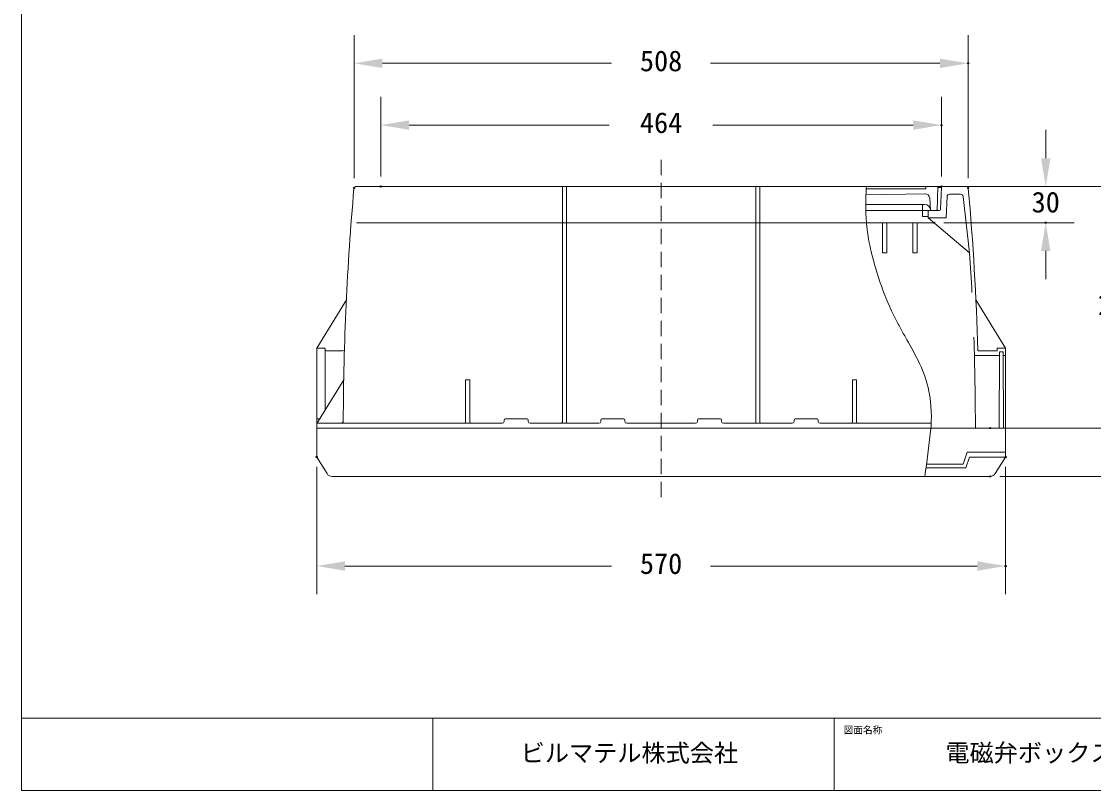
# Model space of a CAD drawing. Units: millimetres, scale not verified. Extents: x -769 to 847, y -607 to 521.
# Drawn here: x -769 to 118, y -607 to 30 of the extents above; entities that cross this region are included whole.
import ezdxf
from ezdxf.enums import TextEntityAlignment as Align

# ---------------------------------------------------------------- set-up
doc = ezdxf.new("R2010")
doc.units = ezdxf.units.MM
doc.header["$LTSCALE"] = 2
doc.header["$PDMODE"] = 32
doc.header["$PDSIZE"] = 1
doc.linetypes.add('USER1', pattern=[9.525, 6.35, -3.175])
for name, color, linetype, lineweight in [('0-0_0', 7, 'Continuous', 18), ('F-2_補助線', 4, 'USER1', 18), ('F-5_文字', 7, 'Continuous', 9)]:
    doc.layers.add(name, color=color, linetype=linetype, lineweight=lineweight)
doc.layers.add('0-A_DEFPOINTS', color=7, linetype='Continuous')
doc.styles.add('ＭＳ ゴシック', font='')
doc.styles.get('ＭＳ ゴシック').set_extended_font_data('MS Gothic')

# ---------------------------------------------------------------- blocks, each defined once
blk = doc.blocks.new('D15')
at = {"layer": '0-A_DEFPOINTS'}
for p in [(498.317, -1158.713), (-9.683, -1261.818), (498.317, -1261.818)]:
    blk.add_point(p, dxfattribs=at)
at = {"layer": 'F-5_文字'}
for p, q in [((-9.683, -1253.693), (-9.683, -1135.313)), ((498.317, -1253.693), (498.317, -1135.313)), ((13.717, -1158.713), (203.367, -1158.713)), ((474.917, -1158.713), (285.267, -1158.713))]:
    blk.add_line(p, q, dxfattribs=at)
for points in [[(13.717, -1154.813), (13.717, -1162.613), (-9.683, -1158.713)], [(474.917, -1154.813), (474.917, -1162.613), (498.317, -1158.713)]]:
    blk.add_solid(points, dxfattribs=at)
at = {"layer": 'F-5_文字', "style": 'ＭＳ ゴシック'}
blk.add_text('508', height=17.16, dxfattribs=at).set_placement((226.767, -1170.413), align=Align.BOTTOM_LEFT)
blk = doc.blocks.new('D16')
at = {"layer": '0-A_DEFPOINTS'}
for p in [(476.317, -1209.837), (12.317, -1260.628), (476.317, -1260.628)]:
    blk.add_point(p, dxfattribs=at)
at = {"layer": 'F-5_文字'}
for p, q in [((12.317, -1252.503), (12.317, -1186.437)), ((476.317, -1252.503), (476.317, -1186.437)), ((35.717, -1209.837), (201.417, -1209.837)), ((452.917, -1209.837), (287.217, -1209.837))]:
    blk.add_line(p, q, dxfattribs=at)
for points in [[(35.717, -1205.937), (35.717, -1213.737), (12.317, -1209.837)], [(452.917, -1205.937), (452.917, -1213.737), (476.317, -1209.837)]]:
    blk.add_solid(points, dxfattribs=at)
at = {"layer": 'F-5_文字', "style": 'ＭＳ ゴシック'}
blk.add_text('464', height=17.16, dxfattribs=at).set_placement((226.767, -1221.537), align=Align.BOTTOM_LEFT)
blk = doc.blocks.new('D17')
at = {"layer": '0-A_DEFPOINTS'}
for p in [(-40.683, -1484.628), (529.317, -1484.628), (529.317, -1574.866)]:
    blk.add_point(p, dxfattribs=at)
at = {"layer": 'F-5_文字'}
for p, q in [((-40.683, -1492.753), (-40.683, -1598.266)), ((529.317, -1492.753), (529.317, -1598.266)), ((-17.283, -1574.866), (203.367, -1574.866)), ((505.917, -1574.866), (285.267, -1574.866))]:
    blk.add_line(p, q, dxfattribs=at)
for points in [[(-17.283, -1570.966), (-17.283, -1578.766), (-40.683, -1574.866)], [(505.917, -1570.966), (505.917, -1578.766), (529.317, -1574.866)]]:
    blk.add_solid(points, dxfattribs=at)
at = {"layer": 'F-5_文字', "style": 'ＭＳ ゴシック'}
blk.add_text('570', height=17.16, dxfattribs=at).set_placement((226.767, -1586.566), align=Align.BOTTOM_LEFT)
blk = doc.blocks.new('D18')
at = {"layer": '0-A_DEFPOINTS'}
for p in [(516.546, -1460.628), (623.192, -1460.628), (516.546, -1500.628)]:
    blk.add_point(p, dxfattribs=at)
at = {"layer": 'F-5_文字'}
for p, q in [((623.192, -1437.228), (623.192, -1413.828)), ((524.671, -1460.628), (646.592, -1460.628)), ((524.671, -1500.628), (646.592, -1500.628)), ((623.192, -1524.028), (623.192, -1547.428))]:
    blk.add_line(p, q, dxfattribs=at)
for points in [[(619.292, -1437.228), (627.092, -1437.228), (623.192, -1460.628)], [(619.292, -1524.028), (627.092, -1524.028), (623.192, -1500.628)]]:
    blk.add_solid(points, dxfattribs=at)
at = {"layer": 'F-5_文字', "style": 'ＭＳ ゴシック'}
blk.add_text('40', height=17.16, dxfattribs=at).set_placement((611.492, -1492.328), align=Align.BOTTOM_LEFT)
blk = doc.blocks.new('D19')
at = {"layer": '0-A_DEFPOINTS'}
for p in [(476.317, -1260.628), (623.192, -1260.628), (516.546, -1460.628)]:
    blk.add_point(p, dxfattribs=at)
at = {"layer": 'F-5_文字'}
for p, q in [((484.442, -1260.628), (646.592, -1260.628)), ((623.192, -1284.028), (623.192, -1337.228)), ((623.192, -1437.228), (623.192, -1384.028)), ((524.671, -1460.628), (646.592, -1460.628))]:
    blk.add_line(p, q, dxfattribs=at)
for points in [[(619.292, -1284.028), (627.092, -1284.028), (623.192, -1260.628)], [(619.292, -1437.228), (627.092, -1437.228), (623.192, -1460.628)]]:
    blk.add_solid(points, dxfattribs=at)
at = {"layer": 'F-5_文字', "style": 'ＭＳ ゴシック'}
blk.add_text('200', height=17.16, dxfattribs=at).set_placement((605.642, -1372.328), align=Align.BOTTOM_LEFT)
blk = doc.blocks.new('D22')
at = {"layer": '0-A_DEFPOINTS'}
for p in [(476.317, -1260.628), (470.043, -1290.628), (562.538, -1290.628)]:
    blk.add_point(p, dxfattribs=at)
at = {"layer": 'F-5_文字'}
for p, q in [((562.538, -1237.228), (562.538, -1213.828)), ((484.442, -1260.628), (585.938, -1260.628)), ((478.168, -1290.628), (585.938, -1290.628)), ((562.538, -1314.028), (562.538, -1337.428))]:
    blk.add_line(p, q, dxfattribs=at)
for points in [[(558.638, -1237.228), (566.438, -1237.228), (562.538, -1260.628)], [(558.638, -1314.028), (566.438, -1314.028), (562.538, -1290.628)]]:
    blk.add_solid(points, dxfattribs=at)
at = {"layer": 'F-5_文字', "style": 'ＭＳ ゴシック'}
blk.add_text('30', height=17.16, dxfattribs=at).set_placement((550.838, -1287.328), align=Align.BOTTOM_LEFT)

msp = doc.modelspace()

# ---------------------------------------------------------------- linework, layer by layer
at = {"layer": '0-0_0'}
for p, q in [((-491.575, -106.631), (12.767, -106.631)), ((-321.154, -106.631), (-321.154, -301.631)), ((-317.654, -106.631), (-317.654, -301.631)), ((-161.154, -106.631), (-161.154, -301.631)), ((-157.654, -106.631), (-157.654, -301.631)), ((-20.469, -112.686), (-69.927, -113.569)), ((-69.465, -108.631), (-20.404, -108.631)), ((-20.404, -106.631), (-20.404, -108.631)), ((-10.404, -106.631), (-10.904, -126.631)), ((-10.404, -107.631), (-7.454, -107.631)), ((-7.451, -107.581), (-8.356, -125.681)), ((-2.818, -115.031), (-3.698, -132.631)), ((-0.82, -113.131), (8.393, -113.131)), ((10.379, -114.898), (15.861, -161.631)), ((-70.131, -121.631), (-21.417, -121.631)), ((-23.029, -121.631), (-23.029, -131.631)), ((-16.404, -126.631), (-17.139, -116.346)), ((-70.096, -126.631), (-23.029, -126.631)), ((-10.404, -126.631), (-26.404, -126.631)), ((-23.029, -131.631), (-18.404, -131.631)), ((-18.404, -132.631), (-3.698, -132.631)), ((-17.904, -126.631), (-9.355, -126.631)), ((-491.575, -136.631), (-13.678, -136.631)), ((-56.154, -136.631), (-56.154, -161.631)), ((-52.654, -136.631), (-52.654, -161.631)), ((-31.154, -136.631), (-31.154, -161.631)), ((-27.654, -136.631), (-27.654, -161.631)), ((-56.154, -161.631), (-52.654, -161.631)), ((-31.154, -161.631), (-27.654, -161.631)), ((-499.876, -200.631), (-524.404, -240.631)), ((21.068, -200.631), (45.596, -240.631)), ((-524.404, -241.131), (-524.404, -306.631)), ((-517.904, -240.631), (-523.904, -240.631)), ((-517.404, -241.131), (-517.404, -291.608)), ((-502.453, -242.631), (-516.404, -242.631)), ((19.784, -246.631), (40.584, -246.631)), ((22.785, -242.631), (38.596, -242.631)), ((38.596, -240.631), (45.596, -240.631)), ((38.596, -240.631), (38.596, -242.631)), ((40.346, -306.631), (40.596, -243.631)), ((43.608, -246.631), (45.596, -246.631)), ((45.596, -240.631), (45.596, -306.631)), ((-502.043, -266.631), (-524.33, -302.869)), ((-401.154, -266.631), (-401.154, -301.631)), ((-401.154, -266.631), (-397.654, -266.631)), ((-397.654, -266.631), (-397.654, -301.631)), ((-81.154, -266.631), (-81.154, -301.631)), ((-77.654, -266.631), (-81.154, -266.631)), ((-77.654, -266.631), (-77.654, -301.631)), ((-523.904, -299.131), (-522.031, -299.131)), ((-369.404, -300.131), (-369.404, -301.131)), ((-368.404, -299.131), (-350.404, -299.131)), ((-349.404, -300.131), (-349.404, -301.131)), ((-289.404, -300.131), (-289.404, -301.131)), ((-288.404, -299.131), (-270.404, -299.131)), ((-269.404, -300.131), (-269.404, -301.131)), ((-209.404, -300.131), (-209.404, -301.131)), ((-190.404, -299.131), (-208.404, -299.131)), ((-189.404, -300.131), (-189.404, -301.131)), ((-129.404, -300.131), (-129.404, -301.131)), ((-110.404, -299.131), (-128.404, -299.131)), ((-109.404, -300.131), (-109.404, -301.131)), ((-524.404, -306.631), (45.596, -306.631)), ((-523.904, -302.631), (-370.904, -302.631)), ((-347.904, -302.631), (-290.904, -302.631)), ((-267.904, -302.631), (-239.404, -302.631)), ((-210.904, -302.631), (-239.404, -302.631)), ((-130.904, -302.631), (-187.904, -302.631)), ((-107.904, -302.631), (-15.955, -302.631)), ((45.596, -306.631), (45.596, -330.631)), ((13.929, -326.631), (10.596, -336.631)), ((13.929, -326.631), (45.596, -326.631)), ((-19.886, -336.631), (10.596, -336.631)), ((15.596, -330.631), (12.596, -339.631)), ((15.596, -330.631), (45.596, -330.631)), ((45.596, -330.631), (37.065, -344.281)), ((-19.886, -339.631), (12.596, -339.631)), ((-511.633, -346.631), (32.825, -346.631)), ((-768.698, -546.749), (847.302, -546.749)), ((-428.214, -546.749), (-428.214, -606.749)), ((-96.225, -546.749), (-96.225, -606.749))]:
    msp.add_line(p, q, dxfattribs=at)
msp.add_lwpolyline([(-768.698, -606.749), (847.302, -606.749), (847.302, 521.251), (-768.698, 521.251)], close=True, dxfattribs=at)
for points in [[(-18.404, -127.131), (-18.404, -132.631), (15.861, -161.631)], [(40.596, -243.631), (43.596, -243.631), (43.846, -306.631)], [(-524.404, -306.631), (-524.404, -330.631), (-515.873, -344.281)]]:
    msp.add_lwpolyline(points, dxfattribs=at)
for centre, radius, start, end in [((1727.596, -306.779), 2230, 174.89765, 179.84219), ((-491.575, -108.631), 2, 90, 174.89765), ((291.761, -126.286), 361.912, 176.88686, 179.20665), ((-21.128, -116.631), 4, 4.08562, 90), ((-6.453, -107.631), 1, 90, 177.13759), ((-0.82, -115.131), 2, 90, 177.13759), ((8.393, -115.131), 2, 6.68984, 90), ((12.767, -108.631), 2, 5.10235, 90), ((-2206.404, -306.779), 2230, 1.6483, 5.10235), ((82.233, -123.384), 152.364, 179.20665, 190.77561), ((-21.417, -126.631), 5, 9.59407, 90), ((-17.904, -127.131), 0.5, 90, 180), ((-15.501, -125.631), 1, 189.59407, 270), ((-11.879, -125.631), 1, 270, 358.5679), ((-9.355, -125.631), 1, 270, 357.13759), ((152.527, -110.006), 223.919, 190.77561, 193.0471), ((177.911, -104.124), 249.976, 193.0471, 206.66458), ((-2206.404, -306.779), 2227, 2.88826, 3.73697), ((166.411, -109.899), 237.107, 206.66458, 209.09462), ((916.581, 307.548), 1095.605, 209.09462, 209.59339), ((-400.264, -440.323), 418.79, 26.53441, 29.59339), ((-2206.404, -306.779), 2227, 0.00379, 1.94024), ((-523.904, -241.131), 0.5, 90, 180), ((-517.904, -241.131), 0.5, 0, 90), ((-516.404, -241.631), 1, 180, 270), ((-502.453, -241.631), 1, 270, 358.32667), ((-104.989, -292.883), 88.752, 10.85526, 26.53441), ((-127.67, -297.232), 111.846, 353.79334, 10.85526), ((-523.904, -299.631), 0.5, 90, 180), ((-504.395, -300.631), 2, 270, 359.84219), ((-370.904, -301.131), 1.5, 270, 0), ((-368.404, -300.131), 1, 90, 180), ((-350.404, -300.131), 1, 0, 90), ((-347.904, -301.131), 1.5, 180, 270), ((-290.904, -301.131), 1.5, 270, 0), ((-288.404, -300.131), 1, 90, 180), ((-270.404, -300.131), 1, 0, 90), ((-267.904, -301.131), 1.5, 180, 270), ((-210.904, -301.131), 1.5, 270, 0), ((-208.404, -300.131), 1, 90, 180), ((-190.404, -300.131), 1, 0, 90), ((-187.904, -301.131), 1.5, 180, 270), ((-130.904, -301.131), 1.5, 270, 0), ((-128.404, -300.131), 1, 90, 180), ((-110.404, -300.131), 1, 0, 90), ((-107.904, -301.131), 1.5, 180, 270), ((-523.904, -303.131), 0.5, 90, 180), ((-402.154, -301.631), 1, 270, 0), ((-396.654, -301.631), 1, 180, 270), ((-322.154, -301.631), 1, 270, 0), ((-316.654, -301.631), 1, 180, 270), ((-162.154, -301.631), 1, 270, 0), ((-156.654, -301.631), 1, 180, 270), ((-82.154, -301.631), 1, 270, 0), ((-76.654, -301.631), 1, 180, 270), ((-883.687, -215.014), 872.321, 351.32195, 353.79334), ((-511.633, -341.631), 5, 212.00538, 270), ((32.825, -341.631), 5, 270, 327.99462)]:
    msp.add_arc(centre, radius, start, end, dxfattribs=at)
at = {"layer": 'F-2_補助線'}
msp.add_line((-239.404, -84.572), (-239.404, -369.619), dxfattribs=at)

# ---------------------------------------------------------------- block references
at = {"layer": 'F-5_文字'}
for name in ['D15', 'D16', 'D22', 'D19', 'D18', 'D17']:
    msp.add_blockref(name, (-483.721, 1153.997), dxfattribs=at)

# ---------------------------------------------------------------- texts
at = {"layer": '0-0_0', "style": 'ＭＳ ゴシック'}
for s, height, p in [('図面名称', 5.865, (-88.396, -561.339)), ('ビルマテル株式会社', 14.66, (-355.648, -587.364)), ('電磁弁ボックス【25A】仕様図面', 14.66, (-4.2, -587.246))]:
    msp.add_text(s, height=height, dxfattribs=at).set_placement(p, align=Align.BOTTOM_LEFT)

doc.saveas('drawing.dxf')
